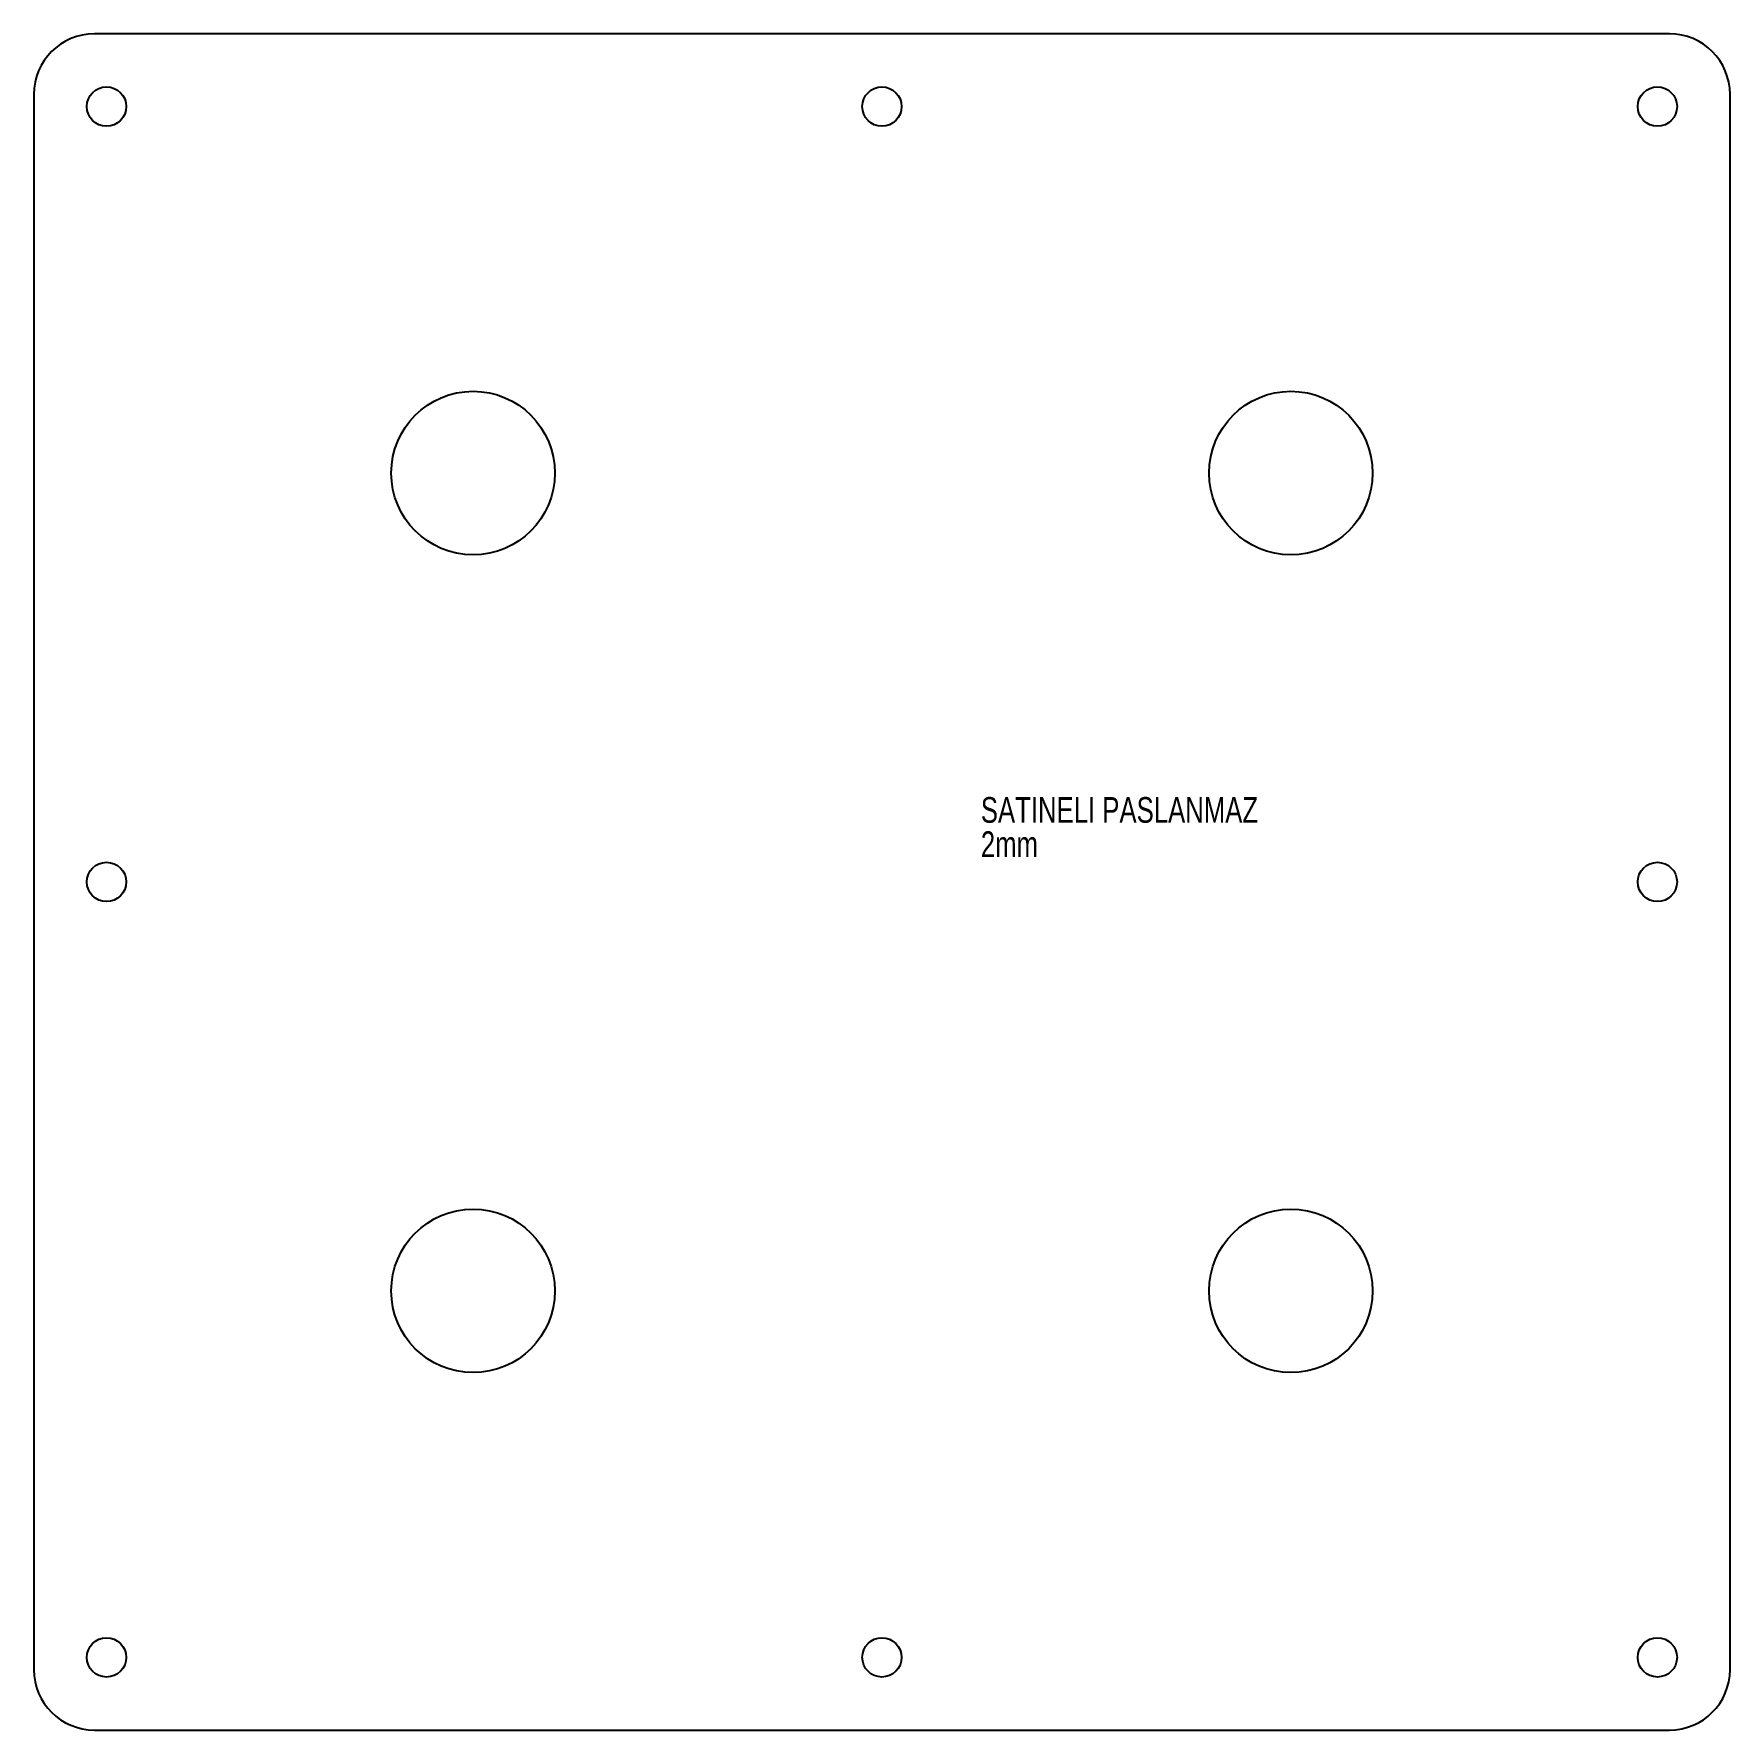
# Model space of a CAD drawing. Header units: millimetres. Extents: x -298 to -18, y 8 to 288.
import ezdxf

# ---------------------------------------------------------------- set-up
doc = ezdxf.new("R2010")
doc.units = ezdxf.units.MM
doc.styles.add('SLDTEXTSTYLE0', font='TXT', dxfattribs={"width": 0.75})

msp = doc.modelspace()

# ---------------------------------------------------------------- linework, layer by layer
at = {"color": 7, "linetype": 'Continuous', "lineweight": 25}
for p, q in [((-28.31, 288.22), (-288.31, 288.22)), ((-298.31, 278.22), (-298.31, 18.22)), ((-18.31, 18.22), (-18.31, 278.22)), ((-288.31, 8.22), (-28.31, 8.22))]:
    msp.add_line(p, q, dxfattribs=at)
for centre, radius in [((-286.31, 276.22), 3.25), ((-158.31, 276.22), 3.25), ((-30.31, 276.22), 3.25), ((-225.81, 215.72), 13.5), ((-90.81, 215.72), 13.5), ((-286.31, 148.22), 3.25), ((-30.31, 148.22), 3.25), ((-225.81, 80.72), 13.5), ((-90.81, 80.72), 13.5), ((-286.31, 20.22), 3.25), ((-158.31, 20.22), 3.25), ((-30.31, 20.22), 3.25)]:
    msp.add_circle(centre, radius, dxfattribs=at)
for centre, start, end in [((-288.31, 278.22), 90, 180), ((-28.31, 278.22), 0, 90), ((-288.31, 18.22), 180, 270), ((-28.31, 18.22), 270, 0)]:
    msp.add_arc(centre, 10, start, end, dxfattribs=at)

# ---------------------------------------------------------------- texts
at = {"color": 7, "linetype": 'Continuous', "lineweight": 0, "attachment_point": 1, "style": 'SLDTEXTSTYLE0'}
for s, insert, char_height in [('SATINELI PASLANMAZ', (-141.99, 162.23), 4.2333), ('2mm', (-141.99, 156.58), 4.233)]:
    msp.add_mtext(s, dxfattribs=dict(at, insert=insert, char_height=char_height))

doc.saveas('drawing.dxf')
